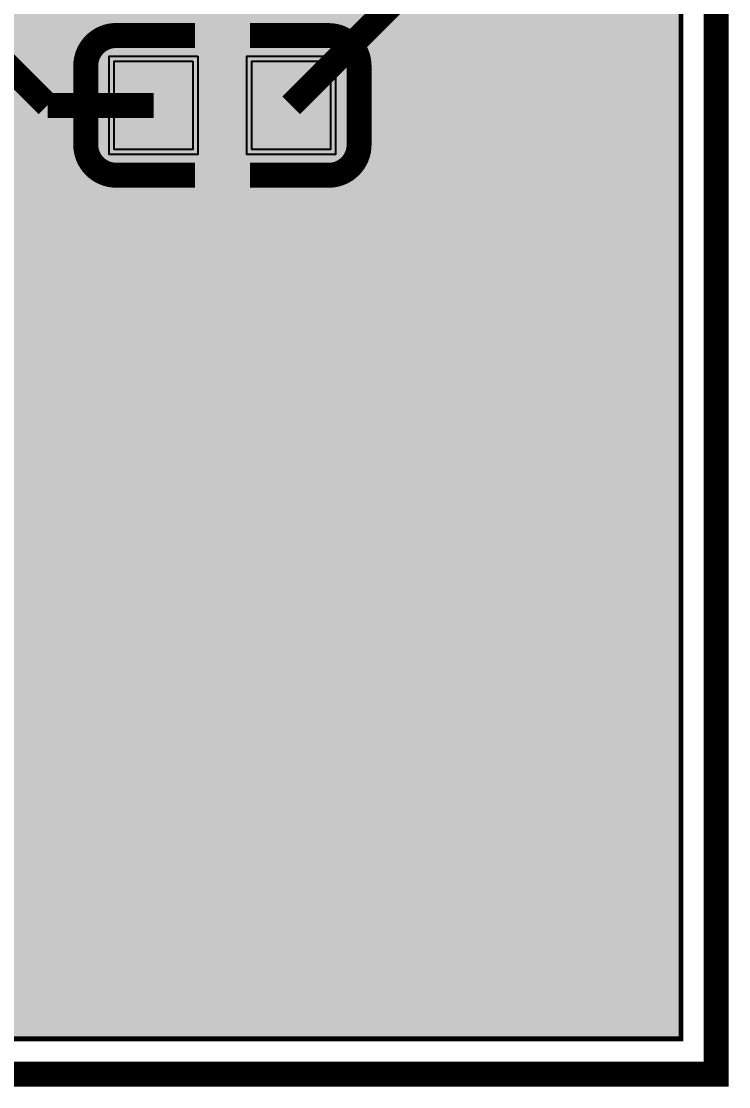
# Model space of a CAD drawing. Header units: millimetres. Extents: x -0.5 to 77.7, y -66.2 to -6.
# Drawn here: x 70.53 to 77.72, y -66.17 to -55.34 of the extents above; entities that cross this region are included whole.
import ezdxf

# ---------------------------------------------------------------- set-up
doc = ezdxf.new("R2010")
doc.units = ezdxf.units.MM
doc.header["$MEASUREMENT"] = 0
for name, color, linetype, true_color in [('Board-Outline-Layer', 7, 'Continuous', 0xff00ff), ('Inner1', 7, 'Continuous', 0x999966), ('Top-Layer', 7, 'Continuous', 0xff0000), ('Top-Paste-Mask-Layer', 7, 'Continuous', 0x808080), ('Top-Silkscreen-Layer', 7, 'Continuous', 0xffcc00), ('Top-Solder-Mask-Layer', 7, 'Continuous', 0x800080)]:
    doc.layers.add(name, color=color, linetype=linetype, true_color=true_color)

msp = doc.modelspace()

# ---------------------------------------------------------------- hatches: boundary and pattern name
at = {"layer": 'Inner1'}
msp.add_hatch(color=256, dxfattribs=at).paths.add_polyline_path([(77.239, -6.454), (77.239, -65.682), (-0.023, -65.682), (-0.023, -6.454)])
at = {"layer": 'Top-Layer'}
for points in [[(72.275, -55.742), (72.275, -56.642), (71.475, -56.642), (71.475, -55.742)], [(73.675, -55.742), (73.675, -56.642), (72.875, -56.642), (72.875, -55.742)]]:
    msp.add_hatch(color=256, dxfattribs=at).paths.add_polyline_path(points)
at = {"layer": 'Top-Paste-Mask-Layer'}
for points in [[(72.275, -55.742), (72.275, -56.642), (71.475, -56.642), (71.475, -55.742)], [(73.675, -55.742), (73.675, -56.642), (72.875, -56.642), (72.875, -55.742)]]:
    msp.add_hatch(color=256, dxfattribs=at).paths.add_polyline_path(points)
at = {"layer": 'Top-Solder-Mask-Layer'}
for points in [[(72.326, -55.692), (72.326, -56.693), (71.424, -56.693), (71.424, -55.692)], [(73.726, -55.692), (73.726, -56.693), (72.824, -56.693), (72.824, -55.692)]]:
    msp.add_hatch(color=256, dxfattribs=at).paths.add_polyline_path(points)

# ---------------------------------------------------------------- linework, layer by layer
at = {"layer": 'Board-Outline-Layer', "const_width": 0.254}
msp.add_lwpolyline([(-0.381, -66.04), (-0.381, -6.096), (77.597, -6.096), (77.597, -66.04)], close=True, dxfattribs=at)
at = {"layer": 'Inner1'}
for points, const_width in [([(-0.381, -66.04), (-0.381, -6.096), (77.597, -6.096), (77.597, -66.04)], 0.00508), ([(77.239, -6.454), (77.239, -65.682), (-0.023, -65.682), (-0.023, -6.454)], 0.0508)]:
    msp.add_lwpolyline(points, close=True, dxfattribs=dict(at, const_width=const_width))
at = {"layer": 'Top-Layer', "const_width": 0.254}
for points in [[(70.797, -56.192), (68.326, -53.721)], [(73.275, -56.192), (75.61, -53.858)], [(71.875, -56.192), (70.797, -56.192)]]:
    msp.add_lwpolyline(points, dxfattribs=at)
at = {"layer": 'Top-Layer'}
for points in [[(72.275, -55.742), (72.275, -56.642), (71.475, -56.642), (71.475, -55.742)], [(73.675, -55.742), (73.675, -56.642), (72.875, -56.642), (72.875, -55.742)]]:
    msp.add_lwpolyline(points, close=True, dxfattribs=at)
at = {"layer": 'Top-Paste-Mask-Layer'}
for points in [[(72.275, -55.742), (72.275, -56.642), (71.475, -56.642), (71.475, -55.742)], [(73.675, -55.742), (73.675, -56.642), (72.875, -56.642), (72.875, -55.742)]]:
    msp.add_lwpolyline(points, close=True, dxfattribs=at)
at = {"layer": 'Top-Silkscreen-Layer', "const_width": 0.254}
for points in [[(71.185, -55.792, -0.414), (71.495, -55.482)], [(71.185, -55.792, -0.414), (71.495, -55.482)], [(73.655, -55.483, -0.414), (73.965, -55.793)], [(73.655, -55.483, -0.414), (73.965, -55.793)], [(71.495, -56.902, -0.414), (71.185, -56.592)], [(71.495, -56.902, -0.414), (71.185, -56.592)], [(73.965, -56.593, -0.414), (73.655, -56.903)], [(73.965, -56.593, -0.414), (73.655, -56.903)]]:
    msp.add_lwpolyline(points, format="xyb", dxfattribs=at)
for points in [[(72.295, -55.482), (71.495, -55.482)], [(72.295, -55.482), (71.495, -55.482)], [(72.855, -55.483), (73.655, -55.483)], [(72.855, -55.483), (73.655, -55.483)], [(71.185, -56.592), (71.185, -55.792)], [(71.185, -56.592), (71.185, -55.792)], [(73.965, -55.793), (73.965, -56.593)], [(73.965, -55.793), (73.965, -56.593)], [(72.295, -56.902), (71.495, -56.902)], [(72.295, -56.902), (71.495, -56.902)], [(72.855, -56.903), (73.655, -56.903)], [(72.855, -56.903), (73.655, -56.903)]]:
    msp.add_lwpolyline(points, dxfattribs=at)
at = {"layer": 'Top-Solder-Mask-Layer'}
for points in [[(72.326, -55.692), (72.326, -56.693), (71.424, -56.693), (71.424, -55.692)], [(73.726, -55.692), (73.726, -56.693), (72.824, -56.693), (72.824, -55.692)]]:
    msp.add_lwpolyline(points, close=True, dxfattribs=at)

doc.saveas('drawing.dxf')
